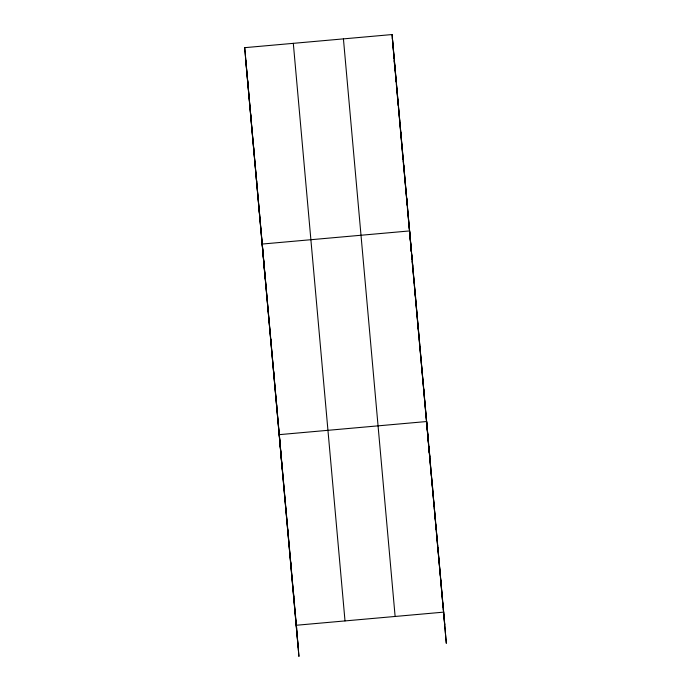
<?xml version="1.0" encoding="UTF-8"?>
<svg xmlns="http://www.w3.org/2000/svg" width="691" height="691" viewBox="0 0 691 691"><rect width="100%" height="100%" fill="white"/><g stroke="black" fill="none" stroke-linecap="round" stroke-linejoin="round"><path stroke-width="1.04" d="M443.752 612.131L296.37 625.251L298.935 656.45L244.683 47.67L392.065 34.55L446.317 643.33L443.294 608.736M392.341 37.91L444.788 624.681M393.87 56.567L394.06 58.675L392.065 34.55M394.25 60.791L396.142 81.901M396.332 84.017L398.215 105.87M398.405 107.243L398.88 113.264M399.07 114.637L399.64 120.968M399.735 122.022L403.034 159.716M403.224 161.089L403.699 167.11M403.89 168.474L407.198 205.434M407.388 207.542L407.854 213.562M408.044 214.936L409.271 229.395M409.461 230.768L411.352 251.887L409.642 230.924L262.252 244.044L264.817 275.243M411.447 252.941L412.017 259.298M412.207 261.414L412.674 267.426M412.873 268.825L414.099 283.31M414.289 284.709L418.936 337.312M419.126 338.711L419.592 344.723M419.791 346.122L421.018 360.607M421.208 362.006L423.764 390.596M423.954 392.713L424.429 398.724M424.62 400.132L425.846 414.609M426.045 416.017L428.506 444.261M428.791 446.723L430.683 468.61M430.873 470.018L431.348 476.03M431.538 477.429L434.19 507.082M434.285 508.135L435.52 521.904M435.71 524.02L436.176 530.032M436.375 531.431L436.945 537.788M437.032 538.842L437.602 545.916M437.792 547.315L440.357 575.905M440.538 578.022L442.439 599.918M442.629 602.034L443.095 607.329M343.427 38.877L395.122 616.458M293.312 43.343L345.008 620.924M244.683 47.67L296.646 628.611M245.711 60.221L298.184 647.26M440.91 580.362L441.186 583.731M438.068 548.602L438.344 551.962M435.226 516.833L435.503 520.193M432.385 485.065L432.661 488.425M429.543 453.296L429.819 456.656M428.506 443.544L426.692 421.527L279.311 434.648L281.876 465.846M428.757 446.602L429.258 452.726M423.851 389.767L424.127 393.127M421.009 357.998L421.285 361.358M418.167 326.23L418.444 329.59M415.326 294.461L415.602 297.821M412.484 262.692L412.76 266.061M411.534 253.96L411.948 259.065M406.705 198.196L406.982 201.565M403.777 165.469L404.054 168.829M400.849 132.741L401.125 136.101M397.921 100.005L398.197 103.374M394.993 67.277L395.269 70.646M394.207 60.644L394.63 65.749M293.528 593.483L293.805 596.843M290.686 561.714L290.963 565.083M287.845 529.945L288.121 533.314M285.003 498.185L285.279 501.545M282.161 466.416L282.438 469.776M276.469 402.879L276.745 406.248M273.627 371.11L273.904 374.479M270.786 339.35L271.062 342.71M267.944 307.581L268.22 310.941M265.102 275.813L265.379 279.173M259.324 211.316L259.6 214.676M256.396 178.589L256.672 181.949M253.467 145.853L253.744 149.221M250.539 113.125L250.816 116.494M247.611 80.398L247.888 83.758"/></g></svg>
